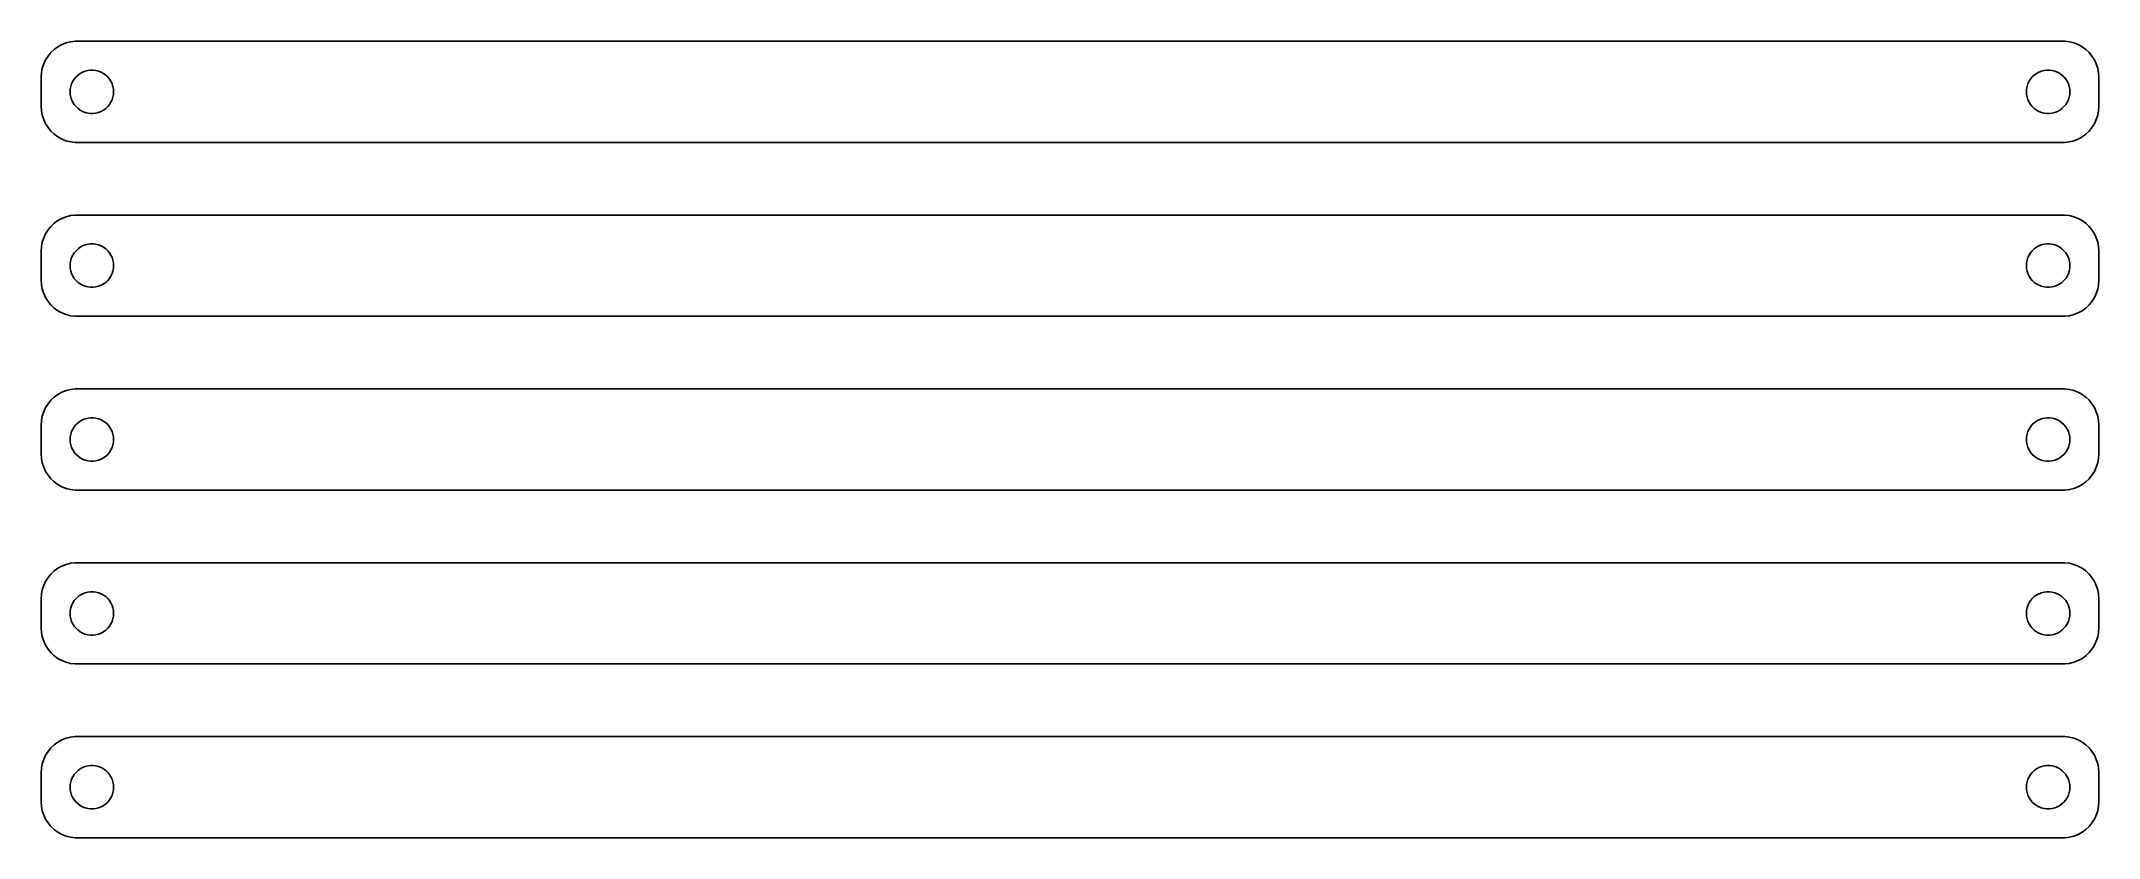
# Model space of a CAD drawing. Header units: metres. Extents: x -142 to 142, y 113 to 223.
import ezdxf

# ---------------------------------------------------------------- set-up
doc = ezdxf.new("R2010")
doc.units = ezdxf.units.M

msp = doc.modelspace()

# ---------------------------------------------------------------- linework, layer by layer
for p, q in [((-140.187, 221.853), (-140.645, 221.423)), ((-139.679, 222.222), (-140.187, 221.853)), ((-139.129, 222.524), (-139.679, 222.222)), ((-138.545, 222.755), (-139.129, 222.524)), ((-137.937, 222.911), (-138.545, 222.755)), ((-137.314, 222.99), (-137.937, 222.911)), ((137.314, 222.99), (-137.314, 222.99)), ((137.937, 222.911), (137.314, 222.99)), ((138.545, 222.755), (137.937, 222.911)), ((139.129, 222.524), (138.545, 222.755)), ((139.679, 222.222), (139.129, 222.524)), ((140.187, 221.853), (139.679, 222.222)), ((140.645, 221.423), (140.187, 221.853)), ((-141.843, 219.243), (-141.961, 218.627)), ((-141.649, 219.841), (-141.843, 219.243)), ((-141.382, 220.409), (-141.649, 219.841)), ((-141.045, 220.939), (-141.382, 220.409)), ((-140.645, 221.423), (-141.045, 220.939)), ((-136.607, 218.533), (-136.277, 218.714)), ((-136.277, 218.714), (-135.927, 218.853)), ((-135.927, 218.853), (-135.562, 218.947)), ((-135.562, 218.947), (-135.188, 218.994)), ((-135.188, 218.994), (-134.812, 218.994)), ((-134.812, 218.994), (-134.438, 218.947)), ((-134.438, 218.947), (-134.073, 218.853)), ((-134.073, 218.853), (-133.723, 218.714)), ((-133.723, 218.714), (-133.393, 218.533)), ((133.393, 218.533), (133.723, 218.714)), ((133.723, 218.714), (134.073, 218.853)), ((134.073, 218.853), (134.438, 218.947)), ((134.438, 218.947), (134.812, 218.994)), ((134.812, 218.994), (135.188, 218.994)), ((135.188, 218.994), (135.562, 218.947)), ((135.562, 218.947), (135.927, 218.853)), ((135.927, 218.853), (136.277, 218.714)), ((136.277, 218.714), (136.607, 218.533)), ((141.045, 220.939), (140.645, 221.423)), ((141.382, 220.409), (141.045, 220.939)), ((141.649, 219.841), (141.382, 220.409)), ((141.843, 219.243), (141.649, 219.841)), ((141.961, 218.627), (141.843, 219.243)), ((-141.961, 218.627), (-142, 218)), ((-142, 218), (-142, 214)), ((-138, 216), (-137.976, 216.376)), ((-137.976, 215.624), (-138, 216)), ((-137.976, 216.376), (-137.906, 216.746)), ((-137.906, 216.746), (-137.789, 217.104)), ((-137.789, 217.104), (-137.629, 217.445)), ((-137.629, 217.445), (-137.427, 217.763)), ((-137.427, 217.763), (-137.187, 218.054)), ((-137.187, 218.054), (-136.912, 218.312)), ((-136.912, 218.312), (-136.607, 218.533)), ((-133.393, 218.533), (-133.088, 218.312)), ((-133.088, 218.312), (-132.813, 218.054)), ((-132.813, 218.054), (-132.573, 217.763)), ((-132.573, 217.763), (-132.371, 217.445)), ((-132.371, 217.445), (-132.211, 217.104)), ((-132.211, 217.104), (-132.094, 216.746)), ((-132.094, 216.746), (-132.024, 216.376)), ((-132.024, 216.376), (-132, 216)), ((-132, 216), (-132.024, 215.624)), ((132, 216), (132.024, 216.376)), ((132.024, 215.624), (132, 216)), ((132.024, 216.376), (132.094, 216.746)), ((132.094, 216.746), (132.211, 217.104)), ((132.211, 217.104), (132.371, 217.445)), ((132.371, 217.445), (132.573, 217.763)), ((132.573, 217.763), (132.813, 218.054)), ((132.813, 218.054), (133.088, 218.312)), ((133.088, 218.312), (133.393, 218.533)), ((136.607, 218.533), (136.912, 218.312)), ((136.912, 218.312), (137.187, 218.054)), ((137.187, 218.054), (137.427, 217.763)), ((137.427, 217.763), (137.629, 217.445)), ((137.629, 217.445), (137.789, 217.104)), ((137.789, 217.104), (137.906, 216.746)), ((137.906, 216.746), (137.976, 216.376)), ((137.976, 216.376), (138, 216)), ((138, 216), (137.976, 215.624)), ((142, 218), (141.961, 218.627)), ((142, 214), (142, 218)), ((-142, 214), (-141.961, 213.373)), ((-141.961, 213.373), (-141.843, 212.757)), ((-137.906, 215.254), (-137.976, 215.624)), ((-137.789, 214.896), (-137.906, 215.254)), ((-137.629, 214.555), (-137.789, 214.896)), ((-137.427, 214.237), (-137.629, 214.555)), ((-137.187, 213.946), (-137.427, 214.237)), ((-136.912, 213.688), (-137.187, 213.946)), ((-136.607, 213.467), (-136.912, 213.688)), ((-136.277, 213.286), (-136.607, 213.467)), ((-135.927, 213.147), (-136.277, 213.286)), ((-135.562, 213.053), (-135.927, 213.147)), ((-135.188, 213.006), (-135.562, 213.053)), ((-134.812, 213.006), (-135.188, 213.006)), ((-134.438, 213.053), (-134.812, 213.006)), ((-134.073, 213.147), (-134.438, 213.053)), ((-133.723, 213.286), (-134.073, 213.147)), ((-133.393, 213.467), (-133.723, 213.286)), ((-133.088, 213.688), (-133.393, 213.467)), ((-132.813, 213.946), (-133.088, 213.688)), ((-132.573, 214.237), (-132.813, 213.946)), ((-132.371, 214.555), (-132.573, 214.237)), ((-132.211, 214.896), (-132.371, 214.555)), ((-132.094, 215.254), (-132.211, 214.896)), ((-132.024, 215.624), (-132.094, 215.254)), ((132.094, 215.254), (132.024, 215.624)), ((132.211, 214.896), (132.094, 215.254)), ((132.371, 214.555), (132.211, 214.896)), ((132.573, 214.237), (132.371, 214.555)), ((132.813, 213.946), (132.573, 214.237)), ((133.088, 213.688), (132.813, 213.946)), ((133.393, 213.467), (133.088, 213.688)), ((133.723, 213.286), (133.393, 213.467)), ((134.073, 213.147), (133.723, 213.286)), ((134.438, 213.053), (134.073, 213.147)), ((134.812, 213.006), (134.438, 213.053)), ((135.188, 213.006), (134.812, 213.006)), ((135.562, 213.053), (135.188, 213.006)), ((135.927, 213.147), (135.562, 213.053)), ((136.277, 213.286), (135.927, 213.147)), ((136.607, 213.467), (136.277, 213.286)), ((136.912, 213.688), (136.607, 213.467)), ((137.187, 213.946), (136.912, 213.688)), ((137.427, 214.237), (137.187, 213.946)), ((137.629, 214.555), (137.427, 214.237)), ((137.789, 214.896), (137.629, 214.555)), ((137.906, 215.254), (137.789, 214.896)), ((137.976, 215.624), (137.906, 215.254)), ((141.843, 212.757), (141.961, 213.373)), ((141.961, 213.373), (142, 214)), ((-141.843, 212.757), (-141.649, 212.159)), ((-141.649, 212.159), (-141.382, 211.591)), ((-141.382, 211.591), (-141.045, 211.061)), ((-141.045, 211.061), (-140.645, 210.577)), ((-140.645, 210.577), (-140.187, 210.147)), ((140.187, 210.147), (140.645, 210.577)), ((140.645, 210.577), (141.045, 211.061)), ((141.045, 211.061), (141.382, 211.591)), ((141.382, 211.591), (141.649, 212.159)), ((141.649, 212.159), (141.843, 212.757)), ((-140.187, 210.147), (-139.679, 209.778)), ((-139.679, 209.778), (-139.129, 209.476)), ((-139.129, 209.476), (-138.545, 209.245)), ((-138.545, 209.245), (-137.937, 209.089)), ((-137.937, 209.089), (-137.314, 209.01)), ((-137.314, 209.01), (137.314, 209.01)), ((137.314, 209.01), (137.937, 209.089)), ((137.937, 209.089), (138.545, 209.245)), ((138.545, 209.245), (139.129, 209.476)), ((139.129, 209.476), (139.679, 209.778)), ((139.679, 209.778), (140.187, 210.147)), ((-137.937, 198.911), (-138.545, 198.755)), ((-137.314, 198.99), (-137.937, 198.911)), ((137.314, 198.99), (-137.314, 198.99)), ((137.937, 198.911), (137.314, 198.99)), ((138.545, 198.755), (137.937, 198.911)), ((-141.382, 196.409), (-141.649, 195.841)), ((-141.045, 196.939), (-141.382, 196.409)), ((-140.645, 197.423), (-141.045, 196.939)), ((-140.187, 197.853), (-140.645, 197.423)), ((-139.679, 198.222), (-140.187, 197.853)), ((-139.129, 198.524), (-139.679, 198.222)), ((-138.545, 198.755), (-139.129, 198.524)), ((139.129, 198.524), (138.545, 198.755)), ((139.679, 198.222), (139.129, 198.524)), ((140.187, 197.853), (139.679, 198.222)), ((140.645, 197.423), (140.187, 197.853)), ((141.045, 196.939), (140.645, 197.423)), ((141.382, 196.409), (141.045, 196.939)), ((141.649, 195.841), (141.382, 196.409)), ((-141.961, 194.627), (-142, 194)), ((-142, 194), (-142, 190)), ((-141.843, 195.243), (-141.961, 194.627)), ((-141.649, 195.841), (-141.843, 195.243)), ((-137.789, 193.104), (-137.629, 193.445)), ((-137.629, 193.445), (-137.427, 193.763)), ((-137.427, 193.763), (-137.187, 194.054)), ((-137.187, 194.054), (-136.912, 194.312)), ((-136.912, 194.312), (-136.607, 194.533)), ((-136.607, 194.533), (-136.277, 194.714)), ((-136.277, 194.714), (-135.927, 194.853)), ((-135.927, 194.853), (-135.562, 194.947)), ((-135.562, 194.947), (-135.188, 194.994)), ((-135.188, 194.994), (-134.812, 194.994)), ((-134.812, 194.994), (-134.438, 194.947)), ((-134.438, 194.947), (-134.073, 194.853)), ((-134.073, 194.853), (-133.723, 194.714)), ((-133.723, 194.714), (-133.393, 194.533)), ((-133.393, 194.533), (-133.088, 194.312)), ((-133.088, 194.312), (-132.813, 194.054)), ((-132.813, 194.054), (-132.573, 193.763)), ((-132.573, 193.763), (-132.371, 193.445)), ((-132.371, 193.445), (-132.211, 193.104)), ((132.211, 193.104), (132.371, 193.445)), ((132.371, 193.445), (132.573, 193.763)), ((132.573, 193.763), (132.813, 194.054)), ((132.813, 194.054), (133.088, 194.312)), ((133.088, 194.312), (133.393, 194.533)), ((133.393, 194.533), (133.723, 194.714)), ((133.723, 194.714), (134.073, 194.853)), ((134.073, 194.853), (134.438, 194.947)), ((134.438, 194.947), (134.812, 194.994)), ((134.812, 194.994), (135.188, 194.994)), ((135.188, 194.994), (135.562, 194.947)), ((135.562, 194.947), (135.927, 194.853)), ((135.927, 194.853), (136.277, 194.714)), ((136.277, 194.714), (136.607, 194.533)), ((136.607, 194.533), (136.912, 194.312)), ((136.912, 194.312), (137.187, 194.054)), ((137.187, 194.054), (137.427, 193.763)), ((137.427, 193.763), (137.629, 193.445)), ((137.629, 193.445), (137.789, 193.104)), ((141.843, 195.243), (141.649, 195.841)), ((141.961, 194.627), (141.843, 195.243)), ((142, 194), (141.961, 194.627)), ((142, 190), (142, 194)), ((-138, 192), (-137.976, 192.376)), ((-137.976, 191.624), (-138, 192)), ((-137.976, 192.376), (-137.906, 192.746)), ((-137.906, 191.254), (-137.976, 191.624)), ((-137.906, 192.746), (-137.789, 193.104)), ((-137.789, 190.896), (-137.906, 191.254)), ((-137.629, 190.555), (-137.789, 190.896)), ((-137.427, 190.237), (-137.629, 190.555)), ((-132.371, 190.555), (-132.573, 190.237)), ((-132.211, 190.896), (-132.371, 190.555)), ((-132.211, 193.104), (-132.094, 192.746)), ((-132.094, 191.254), (-132.211, 190.896)), ((-132.094, 192.746), (-132.024, 192.376)), ((-132.024, 191.624), (-132.094, 191.254)), ((-132.024, 192.376), (-132, 192)), ((-132, 192), (-132.024, 191.624)), ((132, 192), (132.024, 192.376)), ((132.024, 191.624), (132, 192)), ((132.024, 192.376), (132.094, 192.746)), ((132.094, 191.254), (132.024, 191.624)), ((132.094, 192.746), (132.211, 193.104)), ((132.211, 190.896), (132.094, 191.254)), ((132.371, 190.555), (132.211, 190.896)), ((132.573, 190.237), (132.371, 190.555)), ((137.629, 190.555), (137.427, 190.237)), ((137.789, 190.896), (137.629, 190.555)), ((137.789, 193.104), (137.906, 192.746)), ((137.906, 191.254), (137.789, 190.896)), ((137.906, 192.746), (137.976, 192.376)), ((137.976, 191.624), (137.906, 191.254)), ((137.976, 192.376), (138, 192)), ((138, 192), (137.976, 191.624)), ((-142, 190), (-141.961, 189.373)), ((-141.961, 189.373), (-141.843, 188.757)), ((-141.843, 188.757), (-141.649, 188.159)), ((-141.649, 188.159), (-141.382, 187.591)), ((-141.382, 187.591), (-141.045, 187.061)), ((-137.187, 189.946), (-137.427, 190.237)), ((-136.912, 189.688), (-137.187, 189.946)), ((-136.607, 189.467), (-136.912, 189.688)), ((-136.277, 189.286), (-136.607, 189.467)), ((-135.927, 189.147), (-136.277, 189.286)), ((-135.562, 189.053), (-135.927, 189.147)), ((-135.188, 189.006), (-135.562, 189.053)), ((-134.812, 189.006), (-135.188, 189.006)), ((-134.438, 189.053), (-134.812, 189.006)), ((-134.073, 189.147), (-134.438, 189.053)), ((-133.723, 189.286), (-134.073, 189.147)), ((-133.393, 189.467), (-133.723, 189.286)), ((-133.088, 189.688), (-133.393, 189.467)), ((-132.813, 189.946), (-133.088, 189.688)), ((-132.573, 190.237), (-132.813, 189.946)), ((132.813, 189.946), (132.573, 190.237)), ((133.088, 189.688), (132.813, 189.946)), ((133.393, 189.467), (133.088, 189.688)), ((133.723, 189.286), (133.393, 189.467)), ((134.073, 189.147), (133.723, 189.286)), ((134.438, 189.053), (134.073, 189.147)), ((134.812, 189.006), (134.438, 189.053)), ((135.188, 189.006), (134.812, 189.006)), ((135.562, 189.053), (135.188, 189.006)), ((135.927, 189.147), (135.562, 189.053)), ((136.277, 189.286), (135.927, 189.147)), ((136.607, 189.467), (136.277, 189.286)), ((136.912, 189.688), (136.607, 189.467)), ((137.187, 189.946), (136.912, 189.688)), ((137.427, 190.237), (137.187, 189.946)), ((141.045, 187.061), (141.382, 187.591)), ((141.382, 187.591), (141.649, 188.159)), ((141.649, 188.159), (141.843, 188.757)), ((141.843, 188.757), (141.961, 189.373)), ((141.961, 189.373), (142, 190)), ((-141.045, 187.061), (-140.645, 186.577)), ((-140.645, 186.577), (-140.187, 186.147)), ((-140.187, 186.147), (-139.679, 185.778)), ((-139.679, 185.778), (-139.129, 185.476)), ((-139.129, 185.476), (-138.545, 185.245)), ((-138.545, 185.245), (-137.937, 185.089)), ((-137.937, 185.089), (-137.314, 185.01)), ((-137.314, 185.01), (137.314, 185.01)), ((137.314, 185.01), (137.937, 185.089)), ((137.937, 185.089), (138.545, 185.245)), ((138.545, 185.245), (139.129, 185.476)), ((139.129, 185.476), (139.679, 185.778)), ((139.679, 185.778), (140.187, 186.147)), ((140.187, 186.147), (140.645, 186.577)), ((140.645, 186.577), (141.045, 187.061)), ((-140.645, 173.423), (-141.045, 172.939)), ((-140.187, 173.853), (-140.645, 173.423)), ((-139.679, 174.222), (-140.187, 173.853)), ((-139.129, 174.524), (-139.679, 174.222)), ((-138.545, 174.755), (-139.129, 174.524)), ((-137.937, 174.911), (-138.545, 174.755)), ((-137.314, 174.99), (-137.937, 174.911)), ((137.314, 174.99), (-137.314, 174.99)), ((137.937, 174.911), (137.314, 174.99)), ((138.545, 174.755), (137.937, 174.911)), ((139.129, 174.524), (138.545, 174.755)), ((139.679, 174.222), (139.129, 174.524)), ((140.187, 173.853), (139.679, 174.222)), ((140.645, 173.423), (140.187, 173.853)), ((141.045, 172.939), (140.645, 173.423)), ((-141.961, 170.627), (-142, 170)), ((-141.843, 171.243), (-141.961, 170.627)), ((-141.649, 171.841), (-141.843, 171.243)), ((-141.382, 172.409), (-141.649, 171.841)), ((-141.045, 172.939), (-141.382, 172.409)), ((-136.912, 170.312), (-136.607, 170.533)), ((-136.607, 170.533), (-136.277, 170.714)), ((-136.277, 170.714), (-135.927, 170.853)), ((-135.927, 170.853), (-135.562, 170.947)), ((-135.562, 170.947), (-135.188, 170.994)), ((-135.188, 170.994), (-134.812, 170.994)), ((-134.812, 170.994), (-134.438, 170.947)), ((-134.438, 170.947), (-134.073, 170.853)), ((-134.073, 170.853), (-133.723, 170.714)), ((-133.723, 170.714), (-133.393, 170.533)), ((-133.393, 170.533), (-133.088, 170.312)), ((133.088, 170.312), (133.393, 170.533)), ((133.393, 170.533), (133.723, 170.714)), ((133.723, 170.714), (134.073, 170.853)), ((134.073, 170.853), (134.438, 170.947)), ((134.438, 170.947), (134.812, 170.994)), ((134.812, 170.994), (135.188, 170.994)), ((135.188, 170.994), (135.562, 170.947)), ((135.562, 170.947), (135.927, 170.853)), ((135.927, 170.853), (136.277, 170.714)), ((136.277, 170.714), (136.607, 170.533)), ((136.607, 170.533), (136.912, 170.312)), ((141.382, 172.409), (141.045, 172.939)), ((141.649, 171.841), (141.382, 172.409)), ((141.843, 171.243), (141.649, 171.841)), ((141.961, 170.627), (141.843, 171.243)), ((142, 170), (141.961, 170.627)), ((-142, 170), (-142, 166)), ((-138, 168), (-137.976, 168.376)), ((-137.976, 167.624), (-138, 168)), ((-137.976, 168.376), (-137.906, 168.746)), ((-137.906, 167.254), (-137.976, 167.624)), ((-137.906, 168.746), (-137.789, 169.104)), ((-137.789, 169.104), (-137.629, 169.445)), ((-137.629, 169.445), (-137.427, 169.763)), ((-137.427, 169.763), (-137.187, 170.054)), ((-137.187, 170.054), (-136.912, 170.312)), ((-133.088, 170.312), (-132.813, 170.054)), ((-132.813, 170.054), (-132.573, 169.763)), ((-132.573, 169.763), (-132.371, 169.445)), ((-132.371, 169.445), (-132.211, 169.104)), ((-132.211, 169.104), (-132.094, 168.746)), ((-132.094, 168.746), (-132.024, 168.376)), ((-132.024, 167.624), (-132.094, 167.254)), ((-132.024, 168.376), (-132, 168)), ((-132, 168), (-132.024, 167.624)), ((132, 168), (132.024, 168.376)), ((132.024, 167.624), (132, 168)), ((132.024, 168.376), (132.094, 168.746)), ((132.094, 167.254), (132.024, 167.624)), ((132.094, 168.746), (132.211, 169.104)), ((132.211, 169.104), (132.371, 169.445)), ((132.371, 169.445), (132.573, 169.763)), ((132.573, 169.763), (132.813, 170.054)), ((132.813, 170.054), (133.088, 170.312)), ((136.912, 170.312), (137.187, 170.054)), ((137.187, 170.054), (137.427, 169.763)), ((137.427, 169.763), (137.629, 169.445)), ((137.629, 169.445), (137.789, 169.104)), ((137.789, 169.104), (137.906, 168.746)), ((137.906, 168.746), (137.976, 168.376)), ((137.976, 167.624), (137.906, 167.254)), ((137.976, 168.376), (138, 168)), ((138, 168), (137.976, 167.624)), ((142, 166), (142, 170)), ((-142, 166), (-141.961, 165.373)), ((-141.961, 165.373), (-141.843, 164.757)), ((-141.843, 164.757), (-141.649, 164.159)), ((-137.789, 166.896), (-137.906, 167.254)), ((-137.629, 166.555), (-137.789, 166.896)), ((-137.427, 166.237), (-137.629, 166.555)), ((-137.187, 165.946), (-137.427, 166.237)), ((-136.912, 165.688), (-137.187, 165.946)), ((-136.607, 165.467), (-136.912, 165.688)), ((-136.277, 165.286), (-136.607, 165.467)), ((-135.927, 165.147), (-136.277, 165.286)), ((-135.562, 165.053), (-135.927, 165.147)), ((-135.188, 165.006), (-135.562, 165.053)), ((-134.812, 165.006), (-135.188, 165.006)), ((-134.438, 165.053), (-134.812, 165.006)), ((-134.073, 165.147), (-134.438, 165.053)), ((-133.723, 165.286), (-134.073, 165.147)), ((-133.393, 165.467), (-133.723, 165.286)), ((-133.088, 165.688), (-133.393, 165.467)), ((-132.813, 165.946), (-133.088, 165.688)), ((-132.573, 166.237), (-132.813, 165.946)), ((-132.371, 166.555), (-132.573, 166.237)), ((-132.211, 166.896), (-132.371, 166.555)), ((-132.094, 167.254), (-132.211, 166.896)), ((132.211, 166.896), (132.094, 167.254)), ((132.371, 166.555), (132.211, 166.896)), ((132.573, 166.237), (132.371, 166.555)), ((132.813, 165.946), (132.573, 166.237)), ((133.088, 165.688), (132.813, 165.946)), ((133.393, 165.467), (133.088, 165.688)), ((133.723, 165.286), (133.393, 165.467)), ((134.073, 165.147), (133.723, 165.286)), ((134.438, 165.053), (134.073, 165.147)), ((134.812, 165.006), (134.438, 165.053)), ((135.188, 165.006), (134.812, 165.006)), ((135.562, 165.053), (135.188, 165.006)), ((135.927, 165.147), (135.562, 165.053)), ((136.277, 165.286), (135.927, 165.147)), ((136.607, 165.467), (136.277, 165.286)), ((136.912, 165.688), (136.607, 165.467)), ((137.187, 165.946), (136.912, 165.688)), ((137.427, 166.237), (137.187, 165.946)), ((137.629, 166.555), (137.427, 166.237)), ((137.789, 166.896), (137.629, 166.555)), ((137.906, 167.254), (137.789, 166.896)), ((141.649, 164.159), (141.843, 164.757)), ((141.843, 164.757), (141.961, 165.373)), ((141.961, 165.373), (142, 166)), ((-141.649, 164.159), (-141.382, 163.591)), ((-141.382, 163.591), (-141.045, 163.061)), ((-141.045, 163.061), (-140.645, 162.577)), ((-140.645, 162.577), (-140.187, 162.147)), ((-140.187, 162.147), (-139.679, 161.778)), ((139.679, 161.778), (140.187, 162.147)), ((140.187, 162.147), (140.645, 162.577)), ((140.645, 162.577), (141.045, 163.061)), ((141.045, 163.061), (141.382, 163.591)), ((141.382, 163.591), (141.649, 164.159)), ((-139.679, 161.778), (-139.129, 161.476)), ((-139.129, 161.476), (-138.545, 161.245)), ((-138.545, 161.245), (-137.937, 161.089)), ((-137.937, 161.089), (-137.314, 161.01)), ((-137.314, 161.01), (137.314, 161.01)), ((137.314, 161.01), (137.937, 161.089)), ((137.937, 161.089), (138.545, 161.245)), ((138.545, 161.245), (139.129, 161.476)), ((139.129, 161.476), (139.679, 161.778)), ((-139.129, 150.524), (-139.679, 150.222)), ((-138.545, 150.755), (-139.129, 150.524)), ((-137.937, 150.911), (-138.545, 150.755)), ((-137.314, 150.99), (-137.937, 150.911)), ((137.314, 150.99), (-137.314, 150.99)), ((137.937, 150.911), (137.314, 150.99)), ((138.545, 150.755), (137.937, 150.911)), ((139.129, 150.524), (138.545, 150.755)), ((139.679, 150.222), (139.129, 150.524)), ((-141.649, 147.841), (-141.843, 147.243)), ((-141.382, 148.409), (-141.649, 147.841)), ((-141.045, 148.939), (-141.382, 148.409)), ((-140.645, 149.423), (-141.045, 148.939)), ((-140.187, 149.853), (-140.645, 149.423)), ((-139.679, 150.222), (-140.187, 149.853)), ((140.187, 149.853), (139.679, 150.222)), ((140.645, 149.423), (140.187, 149.853)), ((141.045, 148.939), (140.645, 149.423)), ((141.382, 148.409), (141.045, 148.939)), ((141.649, 147.841), (141.382, 148.409)), ((141.843, 147.243), (141.649, 147.841)), ((-141.961, 146.627), (-142, 146)), ((-142, 146), (-142, 142)), ((-141.843, 147.243), (-141.961, 146.627)), ((-137.906, 144.746), (-137.789, 145.104)), ((-137.789, 145.104), (-137.629, 145.445)), ((-137.629, 145.445), (-137.427, 145.763)), ((-137.427, 145.763), (-137.187, 146.054)), ((-137.187, 146.054), (-136.912, 146.312)), ((-136.912, 146.312), (-136.607, 146.533)), ((-136.607, 146.533), (-136.277, 146.714)), ((-136.277, 146.714), (-135.927, 146.853)), ((-135.927, 146.853), (-135.562, 146.947)), ((-135.562, 146.947), (-135.188, 146.994)), ((-135.188, 146.994), (-134.812, 146.994)), ((-134.812, 146.994), (-134.438, 146.947)), ((-134.438, 146.947), (-134.073, 146.853)), ((-134.073, 146.853), (-133.723, 146.714)), ((-133.723, 146.714), (-133.393, 146.533)), ((-133.393, 146.533), (-133.088, 146.312)), ((-133.088, 146.312), (-132.813, 146.054)), ((-132.813, 146.054), (-132.573, 145.763)), ((-132.573, 145.763), (-132.371, 145.445)), ((-132.371, 145.445), (-132.211, 145.104)), ((-132.211, 145.104), (-132.094, 144.746)), ((132.094, 144.746), (132.211, 145.104)), ((132.211, 145.104), (132.371, 145.445)), ((132.371, 145.445), (132.573, 145.763)), ((132.573, 145.763), (132.813, 146.054)), ((132.813, 146.054), (133.088, 146.312)), ((133.088, 146.312), (133.393, 146.533)), ((133.393, 146.533), (133.723, 146.714)), ((133.723, 146.714), (134.073, 146.853)), ((134.073, 146.853), (134.438, 146.947)), ((134.438, 146.947), (134.812, 146.994)), ((134.812, 146.994), (135.188, 146.994)), ((135.188, 146.994), (135.562, 146.947)), ((135.562, 146.947), (135.927, 146.853)), ((135.927, 146.853), (136.277, 146.714)), ((136.277, 146.714), (136.607, 146.533)), ((136.607, 146.533), (136.912, 146.312)), ((136.912, 146.312), (137.187, 146.054)), ((137.187, 146.054), (137.427, 145.763)), ((137.427, 145.763), (137.629, 145.445)), ((137.629, 145.445), (137.789, 145.104)), ((137.789, 145.104), (137.906, 144.746)), ((141.961, 146.627), (141.843, 147.243)), ((142, 146), (141.961, 146.627)), ((142, 142), (142, 146)), ((-142, 142), (-141.961, 141.373)), ((-138, 144), (-137.976, 144.376)), ((-137.976, 143.624), (-138, 144)), ((-137.976, 144.376), (-137.906, 144.746)), ((-137.906, 143.254), (-137.976, 143.624)), ((-137.789, 142.896), (-137.906, 143.254)), ((-137.629, 142.555), (-137.789, 142.896)), ((-137.427, 142.237), (-137.629, 142.555)), ((-137.187, 141.946), (-137.427, 142.237)), ((-132.573, 142.237), (-132.813, 141.946)), ((-132.371, 142.555), (-132.573, 142.237)), ((-132.211, 142.896), (-132.371, 142.555)), ((-132.094, 143.254), (-132.211, 142.896)), ((-132.094, 144.746), (-132.024, 144.376)), ((-132.024, 143.624), (-132.094, 143.254)), ((-132.024, 144.376), (-132, 144)), ((-132, 144), (-132.024, 143.624)), ((132, 144), (132.024, 144.376)), ((132.024, 143.624), (132, 144)), ((132.024, 144.376), (132.094, 144.746)), ((132.094, 143.254), (132.024, 143.624)), ((132.211, 142.896), (132.094, 143.254)), ((132.371, 142.555), (132.211, 142.896)), ((132.573, 142.237), (132.371, 142.555)), ((132.813, 141.946), (132.573, 142.237)), ((137.427, 142.237), (137.187, 141.946)), ((137.629, 142.555), (137.427, 142.237)), ((137.789, 142.896), (137.629, 142.555)), ((137.906, 143.254), (137.789, 142.896)), ((137.906, 144.746), (137.976, 144.376)), ((137.976, 143.624), (137.906, 143.254)), ((137.976, 144.376), (138, 144)), ((138, 144), (137.976, 143.624)), ((141.961, 141.373), (142, 142)), ((-141.961, 141.373), (-141.843, 140.757)), ((-141.843, 140.757), (-141.649, 140.159)), ((-141.649, 140.159), (-141.382, 139.591)), ((-141.382, 139.591), (-141.045, 139.061)), ((-136.912, 141.688), (-137.187, 141.946)), ((-136.607, 141.467), (-136.912, 141.688)), ((-136.277, 141.286), (-136.607, 141.467)), ((-135.927, 141.147), (-136.277, 141.286)), ((-135.562, 141.053), (-135.927, 141.147)), ((-135.188, 141.006), (-135.562, 141.053)), ((-134.812, 141.006), (-135.188, 141.006)), ((-134.438, 141.053), (-134.812, 141.006)), ((-134.073, 141.147), (-134.438, 141.053)), ((-133.723, 141.286), (-134.073, 141.147)), ((-133.393, 141.467), (-133.723, 141.286)), ((-133.088, 141.688), (-133.393, 141.467)), ((-132.813, 141.946), (-133.088, 141.688)), ((133.088, 141.688), (132.813, 141.946)), ((133.393, 141.467), (133.088, 141.688)), ((133.723, 141.286), (133.393, 141.467)), ((134.073, 141.147), (133.723, 141.286)), ((134.438, 141.053), (134.073, 141.147)), ((134.812, 141.006), (134.438, 141.053)), ((135.188, 141.006), (134.812, 141.006)), ((135.562, 141.053), (135.188, 141.006)), ((135.927, 141.147), (135.562, 141.053)), ((136.277, 141.286), (135.927, 141.147)), ((136.607, 141.467), (136.277, 141.286)), ((136.912, 141.688), (136.607, 141.467)), ((137.187, 141.946), (136.912, 141.688)), ((141.045, 139.061), (141.382, 139.591)), ((141.382, 139.591), (141.649, 140.159)), ((141.649, 140.159), (141.843, 140.757)), ((141.843, 140.757), (141.961, 141.373)), ((-141.045, 139.061), (-140.645, 138.577)), ((-140.645, 138.577), (-140.187, 138.147)), ((-140.187, 138.147), (-139.679, 137.778)), ((-139.679, 137.778), (-139.129, 137.476)), ((-139.129, 137.476), (-138.545, 137.245)), ((-138.545, 137.245), (-137.937, 137.089)), ((-137.937, 137.089), (-137.314, 137.01)), ((-137.314, 137.01), (137.314, 137.01)), ((137.314, 137.01), (137.937, 137.089)), ((137.937, 137.089), (138.545, 137.245)), ((138.545, 137.245), (139.129, 137.476)), ((139.129, 137.476), (139.679, 137.778)), ((139.679, 137.778), (140.187, 138.147)), ((140.187, 138.147), (140.645, 138.577)), ((140.645, 138.577), (141.045, 139.061)), ((-140.645, 125.423), (-141.045, 124.939)), ((-140.187, 125.853), (-140.645, 125.423)), ((-139.679, 126.222), (-140.187, 125.853)), ((-139.129, 126.524), (-139.679, 126.222)), ((-138.545, 126.755), (-139.129, 126.524)), ((-137.937, 126.911), (-138.545, 126.755)), ((-137.314, 126.99), (-137.937, 126.911)), ((137.314, 126.99), (-137.314, 126.99)), ((137.937, 126.911), (137.314, 126.99)), ((138.545, 126.755), (137.937, 126.911)), ((139.129, 126.524), (138.545, 126.755)), ((139.679, 126.222), (139.129, 126.524)), ((140.187, 125.853), (139.679, 126.222)), ((140.645, 125.423), (140.187, 125.853)), ((141.045, 124.939), (140.645, 125.423)), ((-141.961, 122.627), (-142, 122)), ((-141.843, 123.243), (-141.961, 122.627)), ((-141.649, 123.841), (-141.843, 123.243)), ((-141.382, 124.409), (-141.649, 123.841)), ((-141.045, 124.939), (-141.382, 124.409)), ((-137.187, 122.054), (-136.912, 122.312)), ((-136.912, 122.312), (-136.607, 122.533)), ((-136.607, 122.533), (-136.277, 122.714)), ((-136.277, 122.714), (-135.927, 122.853)), ((-135.927, 122.853), (-135.562, 122.947)), ((-135.562, 122.947), (-135.188, 122.994)), ((-135.188, 122.994), (-134.812, 122.994)), ((-134.812, 122.994), (-134.438, 122.947)), ((-134.438, 122.947), (-134.073, 122.853)), ((-134.073, 122.853), (-133.723, 122.714)), ((-133.723, 122.714), (-133.393, 122.533)), ((-133.393, 122.533), (-133.088, 122.312)), ((-133.088, 122.312), (-132.813, 122.054)), ((132.813, 122.054), (133.088, 122.312)), ((133.088, 122.312), (133.393, 122.533)), ((133.393, 122.533), (133.723, 122.714)), ((133.723, 122.714), (134.073, 122.853)), ((134.073, 122.853), (134.438, 122.947)), ((134.438, 122.947), (134.812, 122.994)), ((134.812, 122.994), (135.188, 122.994)), ((135.188, 122.994), (135.562, 122.947)), ((135.562, 122.947), (135.927, 122.853)), ((135.927, 122.853), (136.277, 122.714)), ((136.277, 122.714), (136.607, 122.533)), ((136.607, 122.533), (136.912, 122.312)), ((136.912, 122.312), (137.187, 122.054)), ((141.382, 124.409), (141.045, 124.939)), ((141.649, 123.841), (141.382, 124.409)), ((141.843, 123.243), (141.649, 123.841)), ((141.961, 122.627), (141.843, 123.243)), ((142, 122), (141.961, 122.627)), ((-142, 122), (-142, 118)), ((-138, 120), (-137.976, 120.376)), ((-137.976, 119.624), (-138, 120)), ((-137.976, 120.376), (-137.906, 120.746)), ((-137.906, 119.254), (-137.976, 119.624)), ((-137.906, 120.746), (-137.789, 121.104)), ((-137.789, 121.104), (-137.629, 121.445)), ((-137.629, 121.445), (-137.427, 121.763)), ((-137.427, 121.763), (-137.187, 122.054)), ((-132.813, 122.054), (-132.573, 121.763)), ((-132.573, 121.763), (-132.371, 121.445)), ((-132.371, 121.445), (-132.211, 121.104)), ((-132.211, 121.104), (-132.094, 120.746)), ((-132.094, 120.746), (-132.024, 120.376)), ((-132.024, 119.624), (-132.094, 119.254)), ((-132.024, 120.376), (-132, 120)), ((-132, 120), (-132.024, 119.624)), ((132, 120), (132.024, 120.376)), ((132.024, 119.624), (132, 120)), ((132.024, 120.376), (132.094, 120.746)), ((132.094, 119.254), (132.024, 119.624)), ((132.094, 120.746), (132.211, 121.104)), ((132.211, 121.104), (132.371, 121.445)), ((132.371, 121.445), (132.573, 121.763)), ((132.573, 121.763), (132.813, 122.054)), ((137.187, 122.054), (137.427, 121.763)), ((137.427, 121.763), (137.629, 121.445)), ((137.629, 121.445), (137.789, 121.104)), ((137.789, 121.104), (137.906, 120.746)), ((137.906, 120.746), (137.976, 120.376)), ((137.976, 119.624), (137.906, 119.254)), ((137.976, 120.376), (138, 120)), ((138, 120), (137.976, 119.624)), ((142, 118), (142, 122)), ((-142, 118), (-141.961, 117.373)), ((-141.961, 117.373), (-141.843, 116.757)), ((-141.843, 116.757), (-141.649, 116.159)), ((-137.789, 118.896), (-137.906, 119.254)), ((-137.629, 118.555), (-137.789, 118.896)), ((-137.427, 118.237), (-137.629, 118.555)), ((-137.187, 117.946), (-137.427, 118.237)), ((-136.912, 117.688), (-137.187, 117.946)), ((-136.607, 117.467), (-136.912, 117.688)), ((-136.277, 117.286), (-136.607, 117.467)), ((-135.927, 117.147), (-136.277, 117.286)), ((-135.562, 117.053), (-135.927, 117.147)), ((-135.188, 117.006), (-135.562, 117.053)), ((-134.812, 117.006), (-135.188, 117.006)), ((-134.438, 117.053), (-134.812, 117.006)), ((-134.073, 117.147), (-134.438, 117.053)), ((-133.723, 117.286), (-134.073, 117.147)), ((-133.393, 117.467), (-133.723, 117.286)), ((-133.088, 117.688), (-133.393, 117.467)), ((-132.813, 117.946), (-133.088, 117.688)), ((-132.573, 118.237), (-132.813, 117.946)), ((-132.371, 118.555), (-132.573, 118.237)), ((-132.211, 118.896), (-132.371, 118.555)), ((-132.094, 119.254), (-132.211, 118.896)), ((132.211, 118.896), (132.094, 119.254)), ((132.371, 118.555), (132.211, 118.896)), ((132.573, 118.237), (132.371, 118.555)), ((132.813, 117.946), (132.573, 118.237)), ((133.088, 117.688), (132.813, 117.946)), ((133.393, 117.467), (133.088, 117.688)), ((133.723, 117.286), (133.393, 117.467)), ((134.073, 117.147), (133.723, 117.286)), ((134.438, 117.053), (134.073, 117.147)), ((134.812, 117.006), (134.438, 117.053)), ((135.188, 117.006), (134.812, 117.006)), ((135.562, 117.053), (135.188, 117.006)), ((135.927, 117.147), (135.562, 117.053)), ((136.277, 117.286), (135.927, 117.147)), ((136.607, 117.467), (136.277, 117.286)), ((136.912, 117.688), (136.607, 117.467)), ((137.187, 117.946), (136.912, 117.688)), ((137.427, 118.237), (137.187, 117.946)), ((137.629, 118.555), (137.427, 118.237)), ((137.789, 118.896), (137.629, 118.555)), ((137.906, 119.254), (137.789, 118.896)), ((141.649, 116.159), (141.843, 116.757)), ((141.843, 116.757), (141.961, 117.373)), ((141.961, 117.373), (142, 118)), ((-141.649, 116.159), (-141.382, 115.591)), ((-141.382, 115.591), (-141.045, 115.061)), ((-141.045, 115.061), (-140.645, 114.577)), ((-140.645, 114.577), (-140.187, 114.147)), ((-140.187, 114.147), (-139.679, 113.778)), ((-139.679, 113.778), (-139.129, 113.476)), ((139.129, 113.476), (139.679, 113.778)), ((139.679, 113.778), (140.187, 114.147)), ((140.187, 114.147), (140.645, 114.577)), ((140.645, 114.577), (141.045, 115.061)), ((141.045, 115.061), (141.382, 115.591)), ((141.382, 115.591), (141.649, 116.159)), ((-139.129, 113.476), (-138.545, 113.245)), ((-138.545, 113.245), (-137.937, 113.089)), ((-137.937, 113.089), (-137.314, 113.01)), ((-137.314, 113.01), (137.314, 113.01)), ((137.314, 113.01), (137.937, 113.089)), ((137.937, 113.089), (138.545, 113.245)), ((138.545, 113.245), (139.129, 113.476))]:
    msp.add_line(p, q)

doc.saveas('drawing.dxf')
